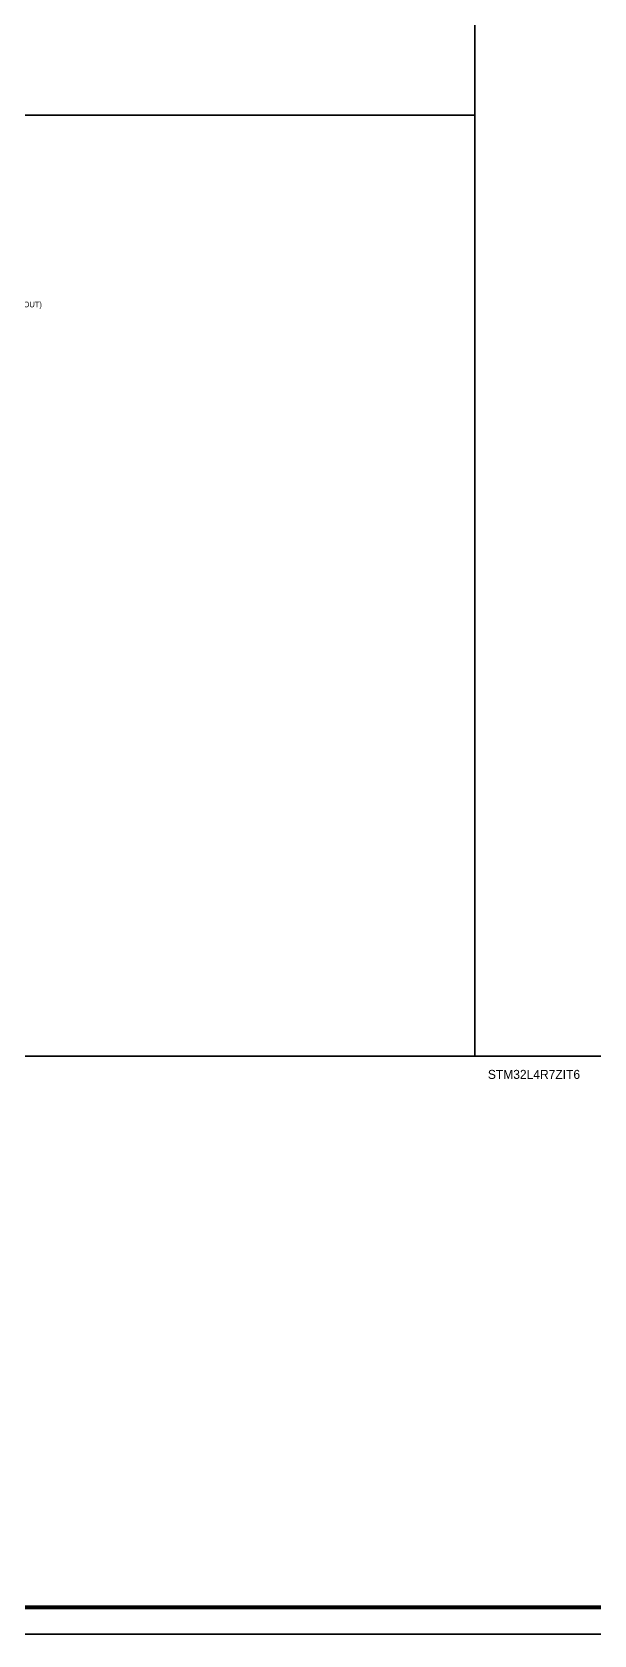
# Model space of a CAD drawing. Header units: inches. Extents: x 0 to 841, y 0 to 594.
# Drawn here: x 205.2 to 309.7, y -0.1 to 298 of the extents above; entities that cross this region are included whole.
import ezdxf

# ---------------------------------------------------------------- set-up
doc = ezdxf.new("R2010")
doc.units = ezdxf.units.IN
doc.layers.add('Sheet', color=255, linetype='Continuous')

msp = doc.modelspace()

# ---------------------------------------------------------------- linework, layer by layer
at = {"layer": 'Sheet'}
for points in [[(0, 593.97, 0.3, 0.3, 0), (841, 593.97, 0.3, 0.3, 0), (841, 0, 0.3, 0.3, 0), (0, 0, 0.3, 0.3, 0), (0, 593.97, 0.3, 0.3, 0)], [(0, 593.97, 0.3, 0.3, 0), (841, 593.97, 0.3, 0.3, 0), (841, 0, 0.3, 0.3, 0), (0, 0, 0.3, 0.3, 0), (0, 593.97, 0.3, 0.3, 0)], [(0, 593.97, 0.0991, 0.0991, 0), (0, 0, 0.0991, 0.0991, 0), (841, 0, 0.0991, 0.0991, 0), (841, 593.97, 0.0991, 0.0991, 0), (0, 593.97, 0.0991, 0.0991, 0), (0, 593.97, 0.0991, 0.0991, 0)], [(0, 593.97, 0.0991, 0.0991, 0), (0, 0, 0.0991, 0.0991, 0), (841, 0, 0.0991, 0.0991, 0), (841, 593.97, 0.0991, 0.0991, 0), (0, 593.97, 0.0991, 0.0991, 0), (0, 593.97, 0.0991, 0.0991, 0)]]:
    msp.add_lwpolyline(points, format="xyseb", close=True, dxfattribs=at)
for points in [[(287.52, 537.48, 0.3, 0.3, 0), (287.52, 107.5, 0.3, 0.3, 0)], [(117.51, 282.5, 0.3, 0.3, 0), (287.51, 282.5, 0.3, 0.3, 0)], [(417.52, 107.5, 0.3, 0.3, 0), (117.51, 107.5, 0.3, 0.3, 0)], [(20.02, 4.99, 0.749, 0.749, 0), (836.01, 4.99, 0.749, 0.749, 0)]]:
    msp.add_lwpolyline(points, format="xyseb", dxfattribs=at)

# ---------------------------------------------------------------- texts
for s, height, p in [('PD6 (SAI1_D1/DCMI_D10/SPI3_MOSI/DFSDM1_DATIN1/USART2_RX/OCTOSPIM_P1_IO6/LCD_DE/FMC_NWAIT/SAI1_SD_A/EVENTOUT)', 1.04522, (118.01, 246.78)), ('STM32L4R7ZIT6', 1.6724, (289.95, 103.27))]:
    msp.add_text(s, height=height, dxfattribs=at).set_placement(p)

doc.saveas('drawing.dxf')
